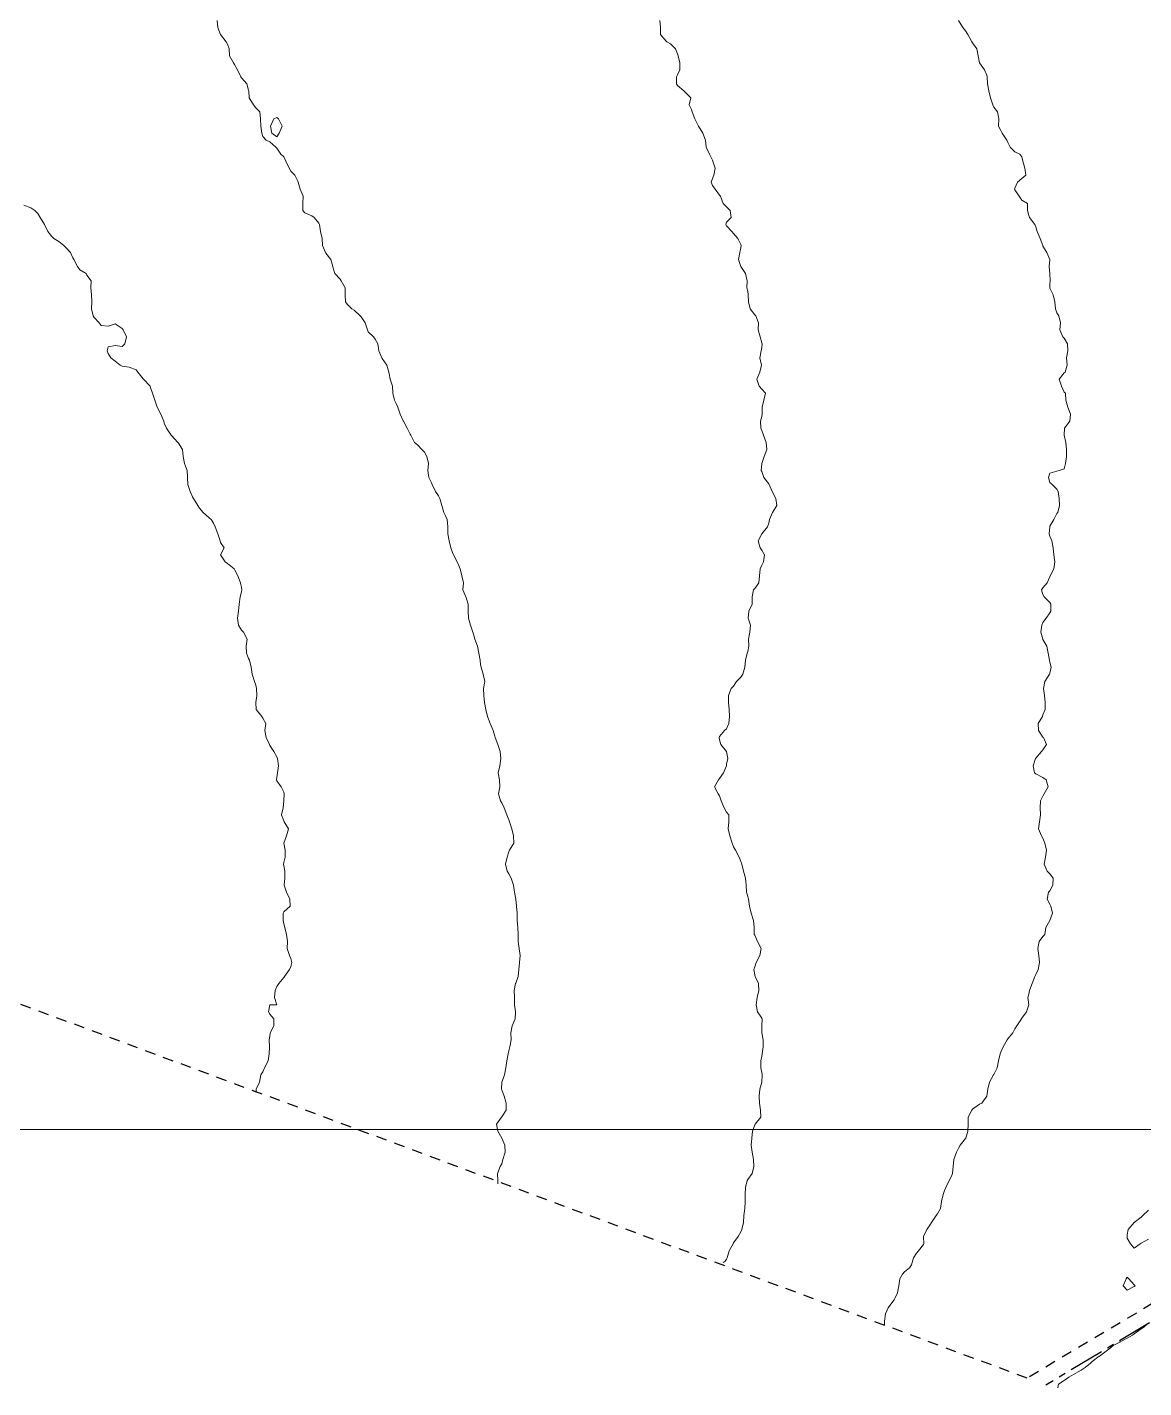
# Model space of a CAD drawing. Header units: centimetres. Extents: x 0 to 642158, y -847 to 649707.
# Drawn here: x 616184.5 to 616263.9, y 619769 to 619865.8 of the extents above; entities that cross this region are included whole.
import ezdxf

# ---------------------------------------------------------------- set-up
doc = ezdxf.new("R2010")
doc.units = ezdxf.units.CM
doc.header["$MEASUREMENT"] = 0
doc.linetypes.add('CENTERX2', pattern=[4, 2.5, -0.5, 0.5, -0.5])
doc.linetypes.add('JIS_02_0.7', pattern=[1.35, 0.75, -0.6])
for name, color, linetype, lineweight in [('MEV_grille', 254, 'Continuous', 9), ('WAL_parcellaire agricole', 7, 'JIS_02_0.7', 25), ('WAL_topographie 0.5', 253, 'Continuous', 20)]:
    doc.layers.add(name, color=color, linetype=linetype, lineweight=lineweight)
doc.layers.add('SPW_parcellaire cadastral', color=7, linetype='CENTERX2', lineweight=25, true_color=0xff0542)

# ---------------------------------------------------------------- blocks, each defined once
blk = doc.blocks.new('*U114')
at = {"layer": 'MEV_grille', "transparency": 33554687}
blk.add_lwpolyline([(-1338.461, 0), (1338.461, 0)], dxfattribs=at)
blk = doc.blocks.new('*U115')
at = {"layer": 'MEV_grille', "color": 0, "linetype": 'ByBlock', "lineweight": -2, "transparency": 16777216}
blk.add_blockref('*U114', (0, -2600), dxfattribs=at)

msp = doc.modelspace()

# ---------------------------------------------------------------- linework, layer by layer
at = {"layer": 'SPW_parcellaire cadastral'}
msp.add_lwpolyline([(616153.66, 619880.768), (616167.866, 619895.243), (616180.589, 619908.208), (616205.977, 619934.078), (616208.138, 619936.638), (616218.01, 619926.062), (616249.914, 619887.916), (616315.741, 619804.568), (616256.954, 619769.188)], dxfattribs=at)
at = {"layer": 'WAL_parcellaire agricole'}
msp.add_lwpolyline([(616103.482, 619826.192), (616109.504, 619832.299), (616155.248, 619880.053), (616165.747, 619890.555), (616190.244, 619916.557), (616204.742, 619931.809), (616205.991, 619935.809), (616213.692, 619930.21), (616216.892, 619927.91), (616240.995, 619899.813), (616309.505, 619813.322), (616312.613, 619808.6), (616310.806, 619802.622), (616277.309, 619782.619), (616255.625, 619769.681), (616103.482, 619826.192)], dxfattribs=at)
at = {"layer": 'WAL_topographie 0.5'}
for points in [[(616198.021, 619866.25), (616198.068, 619865.75), (616198.25, 619865.25), (616198.25, 619865.25), (616198.656, 619864.75), (616198.75, 619864.562), (616198.869, 619864.25), (616198.881, 619863.75), (616199.167, 619863.25), (616199.25, 619863.125), (616199.454, 619862.75), (616199.685, 619862.25), (616199.75, 619862.17), (616200.125, 619861.75), (616200.25, 619861.312), (616200.264, 619861.25), (616200.283, 619860.75), (616200.59, 619860.25), (616200.75, 619860.05), (616201.036, 619859.75), (616201.095, 619859.25), (616201.11, 619858.75), (616201.191, 619858.25), (616201.25, 619858), (616201.5, 619857.75), (616201.75, 619857.625), (616202.179, 619857.25), (616202.25, 619857.179), (616202.55, 619856.75), (616202.75, 619856.55), (616202.887, 619856.25), (616203.125, 619855.75), (616203.25, 619855.55), (616203.523, 619855.25), (616203.75, 619854.832), (616203.767, 619854.75), (616203.923, 619854.25), (616204.12, 619853.75), (616204.102, 619853.25), (616204.11, 619852.75), (616204.25, 619852.566), (616204.75, 619852.35), (616204.917, 619852.25), (616205.25, 619851.851), (616205.297, 619851.75), (616205.354, 619851.25), (616205.472, 619850.75), (616205.5, 619850.25), (616205.706, 619849.75), (616205.75, 619849.71), (616206.088, 619849.25), (616206.226, 619848.75), (616206.25, 619848.65), (616206.383, 619848.25), (616206.75, 619847.857), (616206.829, 619847.75), (616207.113, 619847.25), (616207.115, 619846.75), (616207.144, 619846.25), (616207.25, 619846.084), (616207.6, 619845.75), (616207.75, 619845.643), (616208.19, 619845.25), (616208.25, 619845.175), (616208.543, 619844.75), (616208.706, 619844.25), (616208.75, 619844.1), (616209.139, 619843.75), (616209.25, 619843.583), (616209.432, 619843.25), (616209.5, 619842.75), (616209.727, 619842.25), (616209.75, 619842.212), (616210.083, 619841.75), (616210.224, 619841.25), (616210.25, 619841.125), (616210.306, 619840.75), (616210.489, 619840.25), (616210.5, 619839.75), (616210.613, 619839.25), (616210.75, 619839.019), (616210.859, 619838.75), (616211.036, 619838.25), (616211.25, 619837.781), (616211.27, 619837.75), (616211.532, 619837.25), (616211.75, 619836.833), (616211.783, 619836.75), (616212.05, 619836.25), (616212.25, 619836.076), (616212.576, 619835.75), (616212.75, 619835.55), (616212.927, 619835.25), (616213.042, 619834.75), (616213.007, 619834.25), (616213.072, 619833.75), (616213.25, 619833.366), (616213.295, 619833.25), (616213.531, 619832.75), (616213.75, 619832.445), (616213.842, 619832.25), (616213.99, 619831.75), (616214.137, 619831.25), (616214.25, 619831.032), (616214.372, 619830.75), (616214.427, 619830.25), (616214.426, 619829.75), (616214.506, 619829.25), (616214.621, 619828.75), (616214.75, 619828.417), (616214.815, 619828.25), (616215.075, 619827.75), (616215.25, 619827.361), (616215.286, 619827.25), (616215.423, 619826.75), (616215.521, 619826.25), (616215.475, 619825.75), (616215.702, 619825.25), (616215.75, 619825.125), (616215.861, 619824.75), (616215.869, 619824.25), (616215.9, 619823.75), (616216.039, 619823.25), (616216.2, 619822.75), (616216.25, 619822.607), (616216.346, 619822.25), (616216.519, 619821.75), (616216.621, 619821.25), (616216.712, 619820.75), (616216.75, 619820.417), (616216.783, 619820.25), (616216.942, 619819.75), (616217.05, 619819.25), (616216.958, 619818.75), (616216.972, 619818.25), (616217.017, 619817.75), (616217.125, 619817.25), (616217.25, 619816.75), (616217.25, 619816.75), (616217.43, 619816.25), (616217.634, 619815.75), (616217.75, 619815.361), (616217.794, 619815.25), (616217.977, 619814.75), (616218.131, 619814.25), (616218.197, 619813.75), (616218.118, 619813.25), (616218, 619812.75), (616218.1, 619812.25), (616218.121, 619811.75), (616218.018, 619811.25), (616218.164, 619810.75), (616218.25, 619810.611), (616218.417, 619810.25), (616218.622, 619809.75), (616218.75, 619809.406), (616218.8, 619809.25), (616218.96, 619808.75), (616219.088, 619808.25), (616219.116, 619807.75), (616218.8, 619807.25), (616218.75, 619807.125), (616218.643, 619806.75), (616218.525, 619806.25), (616218.629, 619805.75), (616218.75, 619805.555), (616218.917, 619805.25), (616219.089, 619804.75), (616219.167, 619804.25), (616219.25, 619803.75), (616219.25, 619803.75), (616219.311, 619803.25), (616219.342, 619802.75), (616219.358, 619802.25), (616219.39, 619801.75), (616219.43, 619801.25), (616219.424, 619800.75), (616219.481, 619800.25), (616219.565, 619799.75), (616219.516, 619799.25), (616219.459, 619798.75), (616219.43, 619798.25), (616219.25, 619797.786), (616219.231, 619797.75), (616219.134, 619797.25), (616219.158, 619796.75), (616219.163, 619796.25), (616219.231, 619795.75), (616219.198, 619795.25), (616218.99, 619794.75), (616218.909, 619794.25), (616218.922, 619793.75), (616218.821, 619793.25), (616218.75, 619792.973), (616218.701, 619792.75), (616218.612, 619792.25), (616218.539, 619791.75), (616218.458, 619791.25), (616218.25, 619790.75), (616218.25, 619790.749), (616218.233, 619790.25), (616218.25, 619790.194), (616218.417, 619789.75), (616218.564, 619789.25), (616218.559, 619788.75), (616218.25, 619788.273), (616218.231, 619788.25), (616217.881, 619787.75), (616217.964, 619787.25), (616218.25, 619786.75), (616218.25, 619786.75), (616218.484, 619786.25), (616218.5, 619785.75), (616218.336, 619785.25), (616218.25, 619784.938), (616218.143, 619784.75), (616217.95, 619784.25), (616217.981, 619783.75), (616217.981, 619783.5)], [(616229.49, 619866.25), (616229.539, 619865.75), (616229.558, 619865.25), (616229.75, 619865), (616230, 619864.75), (616230.25, 619864.603), (616230.603, 619864.25), (616230.75, 619863.893), (616230.794, 619863.75), (616230.917, 619863.25), (616230.917, 619862.75), (616230.75, 619862.386), (616230.693, 619862.25), (616230.689, 619861.75), (616230.75, 619861.632), (616231.214, 619861.25), (616231.25, 619861.208), (616231.708, 619860.75), (616231.596, 619860.25), (616231.75, 619859.917), (616231.792, 619859.75), (616231.985, 619859.25), (616232.25, 619858.75), (616232.25, 619858.75), (616232.55, 619858.25), (616232.75, 619857.75), (616232.75, 619857.75), (616232.806, 619857.25), (616233.023, 619856.75), (616233.25, 619856.333), (616233.275, 619856.25), (616233.437, 619855.75), (616233.333, 619855.25), (616233.25, 619855.027), (616233.158, 619854.75), (616233.25, 619854.523), (616233.438, 619854.25), (616233.75, 619853.834), (616233.803, 619853.75), (616234.013, 619853.25), (616234.25, 619853.013), (616234.5, 619852.75), (616234.583, 619852.25), (616234.25, 619851.917), (616234.182, 619851.75), (616234.25, 619851.656), (616234.611, 619851.25), (616234.75, 619851.094), (616235.056, 619850.75), (616235.25, 619850.312), (616235.292, 619850.25), (616235.25, 619850.083), (616235.194, 619849.75), (616235.103, 619849.25), (616235.25, 619848.75), (616235.25, 619848.75), (616235.594, 619848.25), (616235.721, 619847.75), (616235.697, 619847.25), (616235.75, 619847), (616235.79, 619846.75), (616235.816, 619846.25), (616235.927, 619845.75), (616236.25, 619845.31), (616236.322, 619845.25), (616236.51, 619844.75), (616236.5, 619844.25), (616236.625, 619843.75), (616236.75, 619843.32), (616236.771, 619843.25), (616236.75, 619843.003), (616236.708, 619842.75), (616236.607, 619842.25), (616236.724, 619841.75), (616236.604, 619841.25), (616236.405, 619840.75), (616236.56, 619840.25), (616236.75, 619840.04), (616237.012, 619839.75), (616236.89, 619839.25), (616236.769, 619838.75), (616236.776, 619838.25), (616236.75, 619838.083), (616236.667, 619837.75), (616236.673, 619837.25), (616236.75, 619837.083), (616236.875, 619836.75), (616237.055, 619836.25), (616237.103, 619835.75), (616236.917, 619835.25), (616236.75, 619834.75), (616236.75, 619834.749), (616236.7, 619834.25), (616236.75, 619834.167), (616236.906, 619833.75), (616237.25, 619833.292), (616237.275, 619833.25), (616237.486, 619832.75), (616237.75, 619832.25), (616237.75, 619832.25), (616237.812, 619831.75), (616237.75, 619831.635), (616237.512, 619831.25), (616237.304, 619830.75), (616237.25, 619830.5), (616237.156, 619830.25), (616236.75, 619829.75), (616236.75, 619829.75), (616236.488, 619829.25), (616236.631, 619828.75), (616236.75, 619828.571), (616236.938, 619828.25), (616236.87, 619827.75), (616236.75, 619827.519), (616236.641, 619827.25), (616236.583, 619826.75), (616236.544, 619826.25), (616236.25, 619825.865), (616236.162, 619825.75), (616236.059, 619825.25), (616236.059, 619824.75), (616235.829, 619824.25), (616235.775, 619823.75), (616235.95, 619823.25), (616235.897, 619822.75), (616235.803, 619822.25), (616235.829, 619821.75), (616235.75, 619821.375), (616235.717, 619821.25), (616235.6, 619820.75), (616235.55, 619820.25), (616235.402, 619819.75), (616235.25, 619819.555), (616234.961, 619819.25), (616234.75, 619818.917), (616234.583, 619818.75), (616234.375, 619818.25), (616234.393, 619817.75), (616234.423, 619817.25), (616234.444, 619816.75), (616234.396, 619816.25), (616234.25, 619815.861), (616234.107, 619815.75), (616233.75, 619815.333), (616233.719, 619815.25), (616233.75, 619815.083), (616233.841, 619814.75), (616234.25, 619814.25), (616234.25, 619814.25), (616234.345, 619813.75), (616234.25, 619813.35), (616234.233, 619813.25), (616234.036, 619812.75), (616233.75, 619812.35), (616233.662, 619812.25), (616233.393, 619811.75), (616233.639, 619811.25), (616233.75, 619811.107), (616233.859, 619810.75), (616234.068, 619810.25), (616234.25, 619809.942), (616234.417, 619809.75), (616234.4, 619809.25), (616234.353, 619808.75), (616234.471, 619808.25), (616234.646, 619807.75), (616234.75, 619807.486), (616234.879, 619807.25), (616235.136, 619806.75), (616235.25, 619806.442), (616235.324, 619806.25), (616235.44, 619805.75), (616235.59, 619805.25), (616235.646, 619804.75), (616235.667, 619804.25), (616235.75, 619803.938), (616235.798, 619803.75), (616235.872, 619803.25), (616235.987, 619802.75), (616236.167, 619802.25), (616236.2, 619801.75), (616236.217, 619801.25), (616236.25, 619801.2), (616236.446, 619800.75), (616236.702, 619800.25), (616236.604, 619799.75), (616236.354, 619799.25), (616236.25, 619798.938), (616236.185, 619798.75), (616236.25, 619798.375), (616236.283, 619798.25), (616236.514, 619797.75), (616236.539, 619797.25), (616236.424, 619796.75), (616236.346, 619796.25), (616236.45, 619795.75), (616236.75, 619795.288), (616236.772, 619795.25), (616236.75, 619794.75), (616236.75, 619794.25), (616236.85, 619793.75), (616236.847, 619793.25), (616236.779, 619792.75), (616236.75, 619792.583), (616236.687, 619792.25), (616236.685, 619791.75), (616236.75, 619791.417), (616236.782, 619791.25), (616236.75, 619790.75), (616236.75, 619790.75), (616236.612, 619790.25), (616236.555, 619789.75), (616236.589, 619789.25), (616236.659, 619788.75), (616236.679, 619788.25), (616236.276, 619787.75), (616236.25, 619787.711), (616236.083, 619787.25), (616236.044, 619786.75), (616236.006, 619786.25), (616236.06, 619785.75), (616236.155, 619785.25), (616236.189, 619784.75), (616236.066, 619784.25), (616235.75, 619783.821), (616235.708, 619783.75), (616235.583, 619783.25), (616235.562, 619782.75), (616235.575, 619782.25), (616235.539, 619781.75), (616235.467, 619781.25), (616235.44, 619780.75), (616235.33, 619780.25), (616235.25, 619780.096), (616235.077, 619779.75), (616234.75, 619779.303), (616234.713, 619779.25), (616234.44, 619778.75), (616234.295, 619778.25), (616234.25, 619778.144), (616234.156, 619778), (616234, 619777.906)], [(616250.75, 619866.25), (616251.056, 619865.75), (616251.25, 619865.528), (616251.406, 619865.25), (616251.693, 619864.75), (616251.75, 619864.678), (616252.044, 619864.25), (616252.154, 619863.75), (616252.25, 619863.25), (616252.25, 619863.25), (616252.591, 619862.75), (616252.75, 619862.361), (616252.788, 619862.25), (616252.807, 619861.75), (616252.893, 619861.25), (616253.026, 619860.75), (616253.182, 619860.25), (616253.25, 619860.092), (616253.521, 619859.75), (616253.607, 619859.25), (616253.596, 619858.75), (616253.75, 619858.442), (616253.854, 619858.25), (616254.193, 619857.75), (616254.25, 619857.583), (616254.417, 619857.25), (616254.75, 619856.917), (616255.114, 619856.75), (616255.25, 619856.562), (616255.325, 619856.25), (616255.46, 619855.75), (616255.533, 619855.25), (616255.25, 619855.009), (616254.946, 619854.75), (616254.75, 619854.341), (616254.729, 619854.25), (616254.75, 619854.213), (616255.055, 619853.75), (616255.25, 619853.484), (616255.662, 619853.25), (616255.655, 619852.75), (616255.75, 619852.386), (616255.806, 619852.25), (616256.183, 619851.75), (616256.25, 619851.583), (616256.348, 619851.25), (616256.548, 619850.75), (616256.738, 619850.25), (616256.75, 619850.205), (616257.028, 619849.75), (616257.231, 619849.25), (616257.187, 619848.75), (616257.25, 619848.25), (616257.25, 619848.25), (616257.267, 619847.75), (616257.25, 619847.5), (616257.236, 619847.25), (616257.25, 619847.217), (616257.469, 619846.75), (616257.604, 619846.25), (616257.655, 619845.75), (616257.75, 619845.458), (616257.882, 619845.25), (616258.012, 619844.75), (616257.964, 619844.25), (616258.162, 619843.75), (616258.25, 619843.656), (616258.5, 619843.25), (616258.519, 619842.75), (616258.432, 619842.25), (616258.472, 619841.75), (616258.321, 619841.25), (616258.25, 619841.194), (616257.917, 619840.75), (616258.083, 619840.25), (616258.25, 619839.821), (616258.35, 619839.75), (616258.375, 619839.25), (616258.517, 619838.75), (616258.7, 619838.25), (616258.662, 619837.75), (616258.295, 619837.25), (616258.25, 619836.75), (616258.382, 619836.25), (616258.436, 619835.75), (616258.433, 619835.25), (616258.35, 619834.75), (616258.25, 619834.375), (616257.917, 619834.25), (616257.75, 619834.208), (616257.25, 619834.068), (616257.156, 619833.75), (616257.25, 619833.4), (616257.417, 619833.25), (616257.75, 619832.917), (616257.844, 619832.75), (616257.91, 619832.25), (616257.935, 619831.75), (616257.8, 619831.25), (616257.75, 619831.188), (616257.516, 619830.75), (616257.25, 619830.279), (616257.235, 619830.25), (616257.194, 619829.75), (616257.25, 619829.583), (616257.375, 619829.25), (616257.486, 619828.75), (616257.525, 619828.25), (616257.596, 619827.75), (616257.524, 619827.25), (616257.272, 619826.75), (616257.25, 619826.694), (616257.059, 619826.25), (616256.75, 619825.908), (616256.653, 619825.75), (616256.75, 619825.417), (616256.829, 619825.25), (616257.25, 619824.85), (616257.321, 619824.75), (616257.315, 619824.25), (616257.25, 619824.116), (616256.975, 619823.75), (616256.75, 619823.429), (616256.682, 619823.25), (616256.6, 619822.75), (616256.733, 619822.25), (616256.75, 619822.226), (616257.028, 619821.75), (616257.119, 619821.25), (616257.22, 619820.75), (616257.25, 619820.607), (616257.328, 619820.25), (616257.25, 619819.834), (616257.221, 619819.75), (616256.875, 619819.25), (616256.792, 619818.75), (616256.865, 619818.25), (616256.902, 619817.75), (616256.917, 619817.25), (616256.75, 619816.861), (616256.714, 619816.75), (616256.423, 619816.25), (616256.429, 619815.75), (616256.75, 619815.276), (616256.781, 619815.25), (616257.012, 619814.75), (616256.75, 619814.383), (616256.65, 619814.25), (616256.25, 619813.779), (616256.231, 619813.75), (616256.047, 619813.25), (616256.15, 619812.75), (616256.25, 619812.667), (616256.75, 619812.417), (616256.978, 619812.25), (616257.121, 619811.75), (616256.836, 619811.25), (616256.75, 619811.094), (616256.583, 619810.75), (616256.555, 619810.25), (616256.578, 619809.75), (616256.509, 619809.25), (616256.441, 619808.75), (616256.65, 619808.25), (616256.75, 619808.096), (616256.895, 619807.75), (616256.993, 619807.25), (616256.93, 619806.75), (616256.833, 619806.25), (616257.05, 619805.75), (616257.25, 619805.562), (616257.477, 619805.25), (616257.454, 619804.75), (616257.25, 619804.357), (616257.135, 619804.25), (616257.056, 619803.75), (616257.25, 619803.4), (616257.304, 619803.25), (616257.423, 619802.75), (616257.25, 619802.25), (616257.25, 619802.25), (616256.959, 619801.75), (616256.875, 619801.25), (616256.75, 619801.1), (616256.481, 619800.75), (616256.39, 619800.25), (616256.469, 619799.75), (616256.518, 619799.25), (616256.416, 619798.75), (616256.25, 619798.4), (616256.171, 619798.25), (616255.986, 619797.75), (616255.795, 619797.25), (616255.75, 619797), (616255.679, 619796.75), (616255.75, 619796.251), (616255.75, 619796.25), (616255.75, 619796.25), (616255.574, 619795.75), (616255.25, 619795.292), (616255.217, 619795.25), (616254.893, 619794.75), (616254.75, 619794.528), (616254.611, 619794.25), (616254.25, 619793.817), (616254.197, 619793.75), (616253.917, 619793.25), (616253.75, 619792.875), (616253.71, 619792.75), (616253.589, 619792.25), (616253.491, 619791.75), (616253.25, 619791.286), (616253.23, 619791.25), (616252.96, 619790.75), (616252.828, 619790.25), (616252.75, 619789.75), (616252.75, 619789.75), (616252.4, 619789.25), (616252.25, 619789.179), (616251.75, 619788.813), (616251.687, 619788.75), (616251.423, 619788.25), (616251.421, 619787.75), (616251.42, 619787.25), (616251.261, 619786.75), (616251.25, 619786.728), (616250.871, 619786.25), (616250.75, 619786.044), (616250.611, 619785.75), (616250.417, 619785.25), (616250.375, 619784.75), (616250.326, 619784.25), (616250.25, 619784.042), (616250.075, 619783.75), (616249.854, 619783.25), (616249.75, 619783.036), (616249.655, 619782.75), (616249.524, 619782.25), (616249.453, 619781.75), (616249.25, 619781.375), (616249.154, 619781.25), (616248.813, 619780.75), (616248.75, 619780.639), (616248.491, 619780.25), (616248.266, 619779.75), (616248.279, 619779.25), (616248.25, 619779.2), (616247.904, 619778.75), (616247.75, 619778.576), (616247.547, 619778.25), (616247.412, 619777.75), (616247.25, 619777.521), (616246.908, 619777.25), (616246.75, 619777.083), (616246.562, 619776.75), (616246.492, 619776.25), (616246.412, 619775.75), (616246.25, 619775.406), (616246.169, 619775.25), (616245.779, 619774.75), (616245.75, 619774.694), (616245.56, 619774.25), (616245.482, 619773.75), (616245.482, 619773.5)], [(616202.429, 619858.25), (616202.25, 619857.972), (616201.893, 619858.25), (616201.809, 619858.75), (616202.042, 619859.25), (616202.25, 619859.354), (616202.363, 619859.25), (616202.645, 619858.75), (616202.429, 619858.25)], [(616184.25, 619853.121), (616184.75, 619852.938), (616185.05, 619852.75), (616185.25, 619852.539), (616185.428, 619852.25), (616185.734, 619851.75), (616185.75, 619851.705), (616185.959, 619851.25), (616186.25, 619850.9), (616186.393, 619850.75), (616186.75, 619850.536), (616187.107, 619850.25), (616187.25, 619850.121), (616187.588, 619849.75), (616187.75, 619849.384), (616187.815, 619849.25), (616188.083, 619848.75), (616188.25, 619848.53), (616188.687, 619848.25), (616188.75, 619848.139), (616189.042, 619847.75), (616189.018, 619847.25), (616189.067, 619846.75), (616189.083, 619846.25), (616189.062, 619845.75), (616189.184, 619845.25), (616189.25, 619845.125), (616189.614, 619844.75), (616189.75, 619844.562), (616190.25, 619844.521), (616190.75, 619844.675), (616191.25, 619844.357), (616191.322, 619844.25), (616191.55, 619843.75), (616191.437, 619843.25), (616191.25, 619843.07), (616190.75, 619843.15), (616190.25, 619843.042), (616190.174, 619842.75), (616190.25, 619842.566), (616190.444, 619842.25), (616190.75, 619842.013), (616191.112, 619841.75), (616191.25, 619841.67), (616191.75, 619841.591), (616192.25, 619841.417), (616192.378, 619841.25), (616192.75, 619840.765), (616192.766, 619840.75), (616193.232, 619840.25), (616193.25, 619840.208), (616193.407, 619839.75), (616193.564, 619839.25), (616193.75, 619838.75), (616193.75, 619838.75), (616194.008, 619838.25), (616194.215, 619837.75), (616194.25, 619837.625), (616194.4, 619837.25), (616194.729, 619836.75), (616194.75, 619836.725), (616195.202, 619836.25), (616195.25, 619836.191), (616195.55, 619835.75), (616195.583, 619835.25), (616195.687, 619834.75), (616195.75, 619834.562), (616195.864, 619834.25), (616195.897, 619833.75), (616195.917, 619833.25), (616196.078, 619832.75), (616196.25, 619832.384), (616196.33, 619832.25), (616196.641, 619831.75), (616196.75, 619831.566), (616197.011, 619831.25), (616197.25, 619831.054), (616197.59, 619830.75), (616197.75, 619830.5), (616197.864, 619830.25), (616198.046, 619829.75), (616198.222, 619829.25), (616198.25, 619829.125), (616198.5, 619828.75), (616198.25, 619828.25), (616198.568, 619827.75), (616198.75, 619827.639), (616199.217, 619827.25), (616199.25, 619827.194), (616199.486, 619826.75), (616199.679, 619826.25), (616199.75, 619825.917), (616199.767, 619825.75), (616199.75, 619825.625), (616199.65, 619825.25), (616199.575, 619824.75), (616199.526, 619824.25), (616199.464, 619823.75), (616199.529, 619823.25), (616199.75, 619822.893), (616199.881, 619822.75), (616200.132, 619822.25), (616200.083, 619821.75), (616200.093, 619821.25), (616200.25, 619820.884), (616200.319, 619820.75), (616200.427, 619820.25), (616200.5, 619819.75), (616200.67, 619819.25), (616200.75, 619818.973), (616200.817, 619818.75), (616200.824, 619818.25), (616200.75, 619817.75), (616200.794, 619817.25), (616201.182, 619816.75), (616201.25, 619816.635), (616201.477, 619816.25), (616201.39, 619815.75), (616201.493, 619815.25), (616201.725, 619814.75), (616201.75, 619814.697), (616202.043, 619814.25), (616202.25, 619813.875), (616202.311, 619813.75), (616202.371, 619813.25), (616202.3, 619812.75), (616202.25, 619812.417), (616202.222, 619812.25), (616202.25, 619812.167), (616202.562, 619811.75), (616202.75, 619811.375), (616202.771, 619811.25), (616202.75, 619810.75), (616202.75, 619810.75), (616202.693, 619810.25), (616202.578, 619809.75), (616202.75, 619809.327), (616202.782, 619809.25), (616203.074, 619808.75), (616202.938, 619808.25), (616202.75, 619807.75), (616202.85, 619807.25), (616202.857, 619806.75), (616202.75, 619806.375), (616202.721, 619806.25), (616202.75, 619806.125), (616202.815, 619805.75), (616202.827, 619805.25), (616202.779, 619804.75), (616202.95, 619804.25), (616203.183, 619803.75), (616203.194, 619803.25), (616202.75, 619802.85), (616202.71, 619802.75), (616202.703, 619802.25), (616202.75, 619802.001), (616202.813, 619801.75), (616202.934, 619801.25), (616203.018, 619800.75), (616203, 619800.25), (616203.156, 619799.75), (616203.25, 619799.536), (616203.317, 619799.25), (616203.25, 619798.964), (616203.15, 619798.75), (616202.788, 619798.25), (616202.75, 619798.188), (616202.4, 619797.75), (616202.25, 619797.536), (616202.132, 619797.25), (616202.083, 619796.75), (616202.25, 619796.25), (616202.25, 619796.25), (616202.25, 619796.25), (616201.75, 619796.25), (616201.673, 619795.75), (616201.75, 619795.568), (616202.042, 619795.25), (616202.036, 619794.75), (616201.79, 619794.25), (616201.75, 619794), (616201.71, 619793.75), (616201.725, 619793.25), (616201.697, 619792.75), (616201.642, 619792.25), (616201.371, 619791.75), (616201.25, 619791.481), (616201.119, 619791.25), (616201.015, 619790.75), (616200.779, 619790.25), (616200.779, 619790)], [(616264.25, 619781.63), (616263.854, 619781.25), (616263.75, 619781.146), (616263.25, 619780.75), (616263.25, 619780.75), (616262.825, 619780.25), (616262.75, 619779.873), (616262.738, 619779.75), (616262.75, 619779.652), (616262.972, 619779.25), (616263.25, 619778.938), (616263.667, 619779.25), (616263.75, 619779.288), (616264.25, 619779.583)], [(616263.25, 619776.202), (616263.321, 619776.25), (616263.25, 619776.333), (616262.865, 619776.75), (616262.75, 619776.857), (616262.662, 619776.75), (616262.455, 619776.25), (616262.75, 619775.955), (616263.25, 619776.202)], [(616264.25, 619773.585), (616263.832, 619773.25), (616263.75, 619773.187), (616263.25, 619772.835), (616263.127, 619772.75), (616262.75, 619772.528), (616262.25, 619772.261), (616262.231, 619772.25), (616261.75, 619772), (616261.435, 619771.75), (616261.25, 619771.604), (616260.763, 619771.25), (616260.75, 619771.24), (616260.25, 619770.861), (616260.131, 619770.75), (616259.75, 619770.441), (616259.459, 619770.25), (616259.25, 619770.125), (616258.75, 619769.848), (616258.588, 619769.75), (616258.25, 619769.517), (616257.86, 619769.25), (616257.809, 619769)]]:
    msp.add_lwpolyline(points, dxfattribs=at)

# ---------------------------------------------------------------- block references
at = {"layer": 'MEV_grille', "transparency": 33554687}
msp.add_blockref('*U115', (616669.481, 622387.381), dxfattribs=at)

doc.saveas('drawing.dxf')
